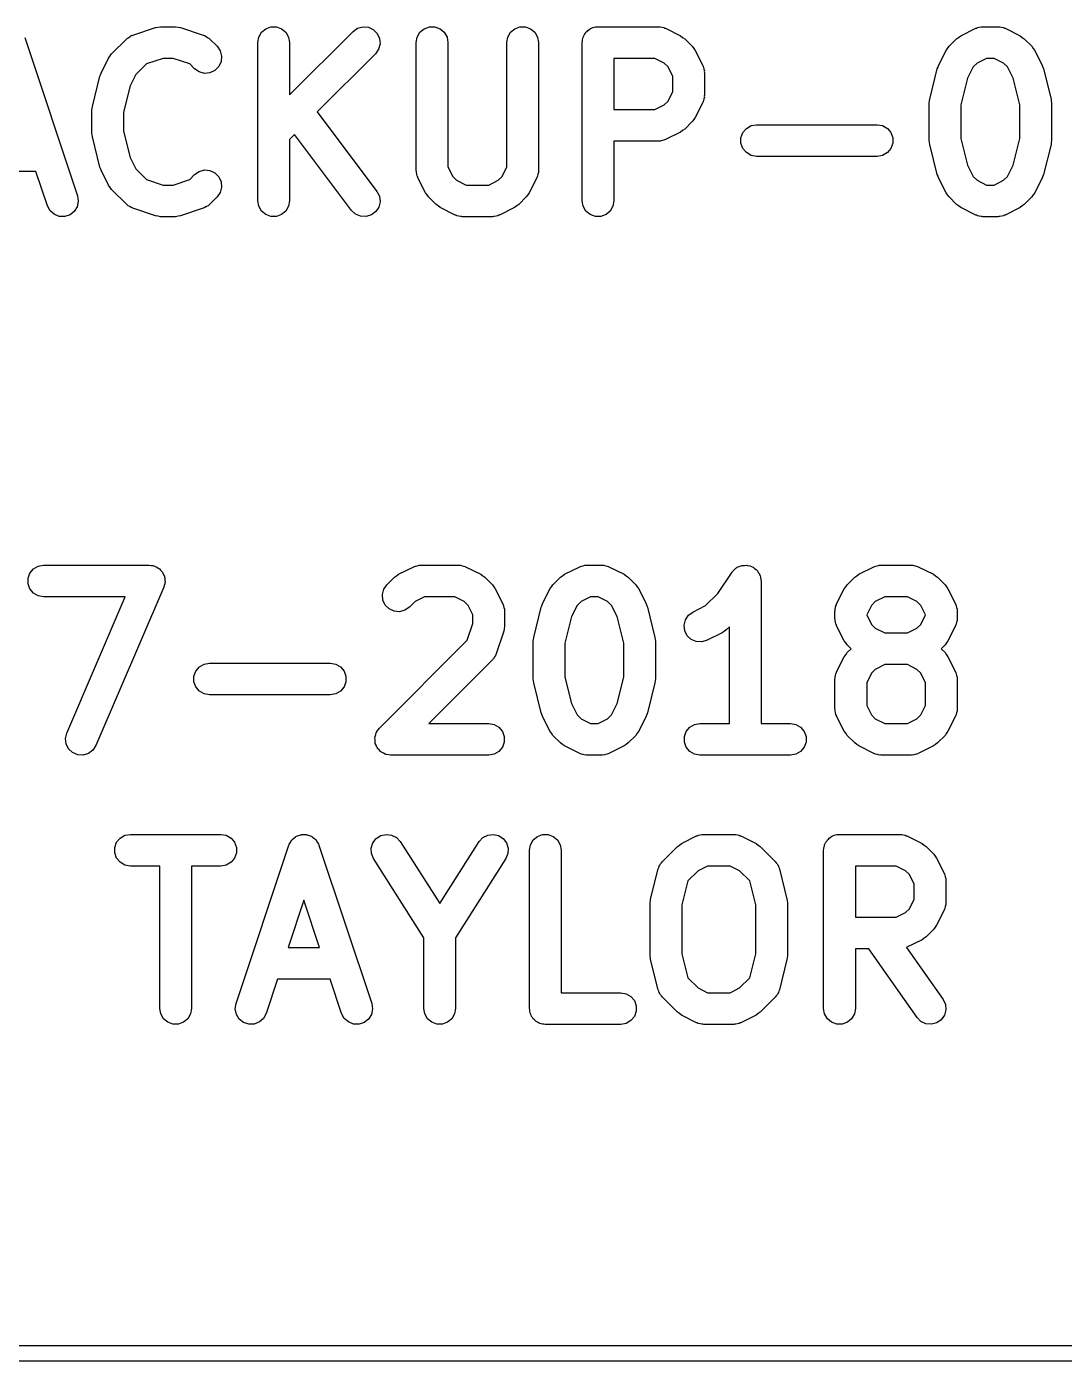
# Model space of a CAD drawing. Extents: x 70 to 225, y -126 to -70.
# Drawn here: x 82.06 to 91.88, y -126.47 to -113.83 of the extents above; entities that cross this region are included whole.
import ezdxf

# ---------------------------------------------------------------- set-up
doc = ezdxf.new("R2010")
doc.units = 0
doc.header["$MEASUREMENT"] = 0
doc.layers.add('BLACK', color=7, linetype='CONTINUOUS')

msp = doc.modelspace()

# ---------------------------------------------------------------- linework, layer by layer
at = {"layer": 'Black'}
for p, q in [((83.0611, -113.913), (83.2754, -113.841)), ((83.2754, -113.841), (83.2992, -113.838)), ((83.2992, -113.838), (83.3229, -113.834)), ((83.3229, -113.834), (83.4657, -113.834)), ((83.4657, -113.834), (83.4894, -113.838)), ((83.4894, -113.838), (83.5131, -113.841)), ((83.5131, -113.841), (83.7274, -113.913)), ((84.2533, -113.932), (84.2794, -113.887)), ((84.2794, -113.887), (84.3193, -113.854)), ((84.3193, -113.854), (84.3682, -113.836)), ((84.3682, -113.836), (84.4203, -113.836)), ((84.4203, -113.836), (84.4693, -113.854)), ((84.4693, -113.854), (84.5092, -113.887)), ((84.5092, -113.887), (84.5352, -113.932)), ((84.5443, -114.479), (85.1454, -113.878)), ((85.1454, -113.878), (85.188, -113.848)), ((85.188, -113.848), (85.2384, -113.834)), ((85.2384, -113.834), (85.2903, -113.839)), ((85.2903, -113.839), (85.3375, -113.861)), ((85.3375, -113.861), (85.3743, -113.898)), ((85.7533, -113.932), (85.7794, -113.887)), ((85.7794, -113.887), (85.8193, -113.854)), ((85.8193, -113.854), (85.8682, -113.836)), ((85.8682, -113.836), (85.9203, -113.836)), ((85.9203, -113.836), (85.9693, -113.854)), ((85.9693, -113.854), (86.0092, -113.887)), ((86.0092, -113.887), (86.0352, -113.932)), ((86.6105, -113.932), (86.6365, -113.887)), ((86.6365, -113.887), (86.6764, -113.854)), ((86.6764, -113.854), (86.7254, -113.836)), ((86.7254, -113.836), (86.7775, -113.836)), ((86.7775, -113.836), (86.8264, -113.854)), ((86.8264, -113.854), (86.8663, -113.887)), ((86.8663, -113.887), (86.8924, -113.932)), ((87.3442, -113.899), (87.3508, -113.887)), ((87.3508, -113.887), (87.3609, -113.879)), ((87.3609, -113.879), (87.3693, -113.869)), ((87.3693, -113.869), (87.3807, -113.862)), ((87.3807, -113.862), (87.3907, -113.854)), ((87.3907, -113.854), (87.403, -113.849)), ((87.403, -113.849), (87.4144, -113.843)), ((87.4144, -113.843), (87.4273, -113.84)), ((87.4273, -113.84), (87.4397, -113.836)), ((87.4397, -113.836), (87.4528, -113.836)), ((87.4528, -113.836), (87.4657, -113.834)), ((87.4657, -113.834), (88.0371, -113.834)), ((88.0371, -113.834), (88.0457, -113.835)), ((88.0457, -113.835), (88.0543, -113.835)), ((88.0543, -113.835), (88.0711, -113.84)), ((88.0711, -113.84), (88.0884, -113.843)), ((88.0884, -113.843), (88.0959, -113.847)), ((88.0959, -113.847), (88.1042, -113.849)), ((88.1042, -113.849), (88.2471, -113.921)), ((90.8986, -113.921), (91.0415, -113.849)), ((91.0415, -113.849), (91.0498, -113.847)), ((91.0498, -113.847), (91.0573, -113.843)), ((91.0573, -113.843), (91.0746, -113.84)), ((91.0746, -113.84), (91.0914, -113.835)), ((91.0914, -113.835), (91.1001, -113.835)), ((91.1001, -113.835), (91.1086, -113.834)), ((91.1086, -113.834), (91.2514, -113.834)), ((91.2514, -113.834), (91.2599, -113.835)), ((91.2599, -113.835), (91.2686, -113.835)), ((91.2686, -113.835), (91.2854, -113.84)), ((91.2854, -113.84), (91.3027, -113.843)), ((91.3027, -113.843), (91.3102, -113.847)), ((91.3102, -113.847), (91.3185, -113.849)), ((91.3185, -113.849), (91.4614, -113.921)), ((82.0366, -113.936), (82.5366, -115.436)), ((82.8596, -114.092), (83.0025, -113.949)), ((83.0025, -113.949), (83.0096, -113.944)), ((83.0096, -113.944), (83.0153, -113.938)), ((83.0153, -113.938), (83.0308, -113.929)), ((83.0308, -113.929), (83.0452, -113.919)), ((83.0452, -113.919), (83.0535, -113.917)), ((83.0535, -113.917), (83.0611, -113.913)), ((83.7274, -113.913), (83.735, -113.917)), ((83.735, -113.917), (83.7434, -113.919)), ((83.7434, -113.919), (83.7578, -113.929)), ((83.7578, -113.929), (83.7732, -113.938)), ((83.7732, -113.938), (83.779, -113.944)), ((83.779, -113.944), (83.7861, -113.949)), ((83.7861, -113.949), (83.8575, -114.02)), ((83.8575, -114.02), (83.8874, -114.063)), ((84.2443, -113.984), (84.2533, -113.932)), ((84.2443, -115.484), (84.2443, -113.984)), ((84.5352, -113.932), (84.5443, -113.984)), ((84.5443, -113.984), (84.5443, -114.479)), ((85.3743, -113.898), (85.3963, -113.945)), ((85.4009, -113.997), (85.3874, -114.047)), ((85.3963, -113.945), (85.4009, -113.997)), ((85.7443, -113.984), (85.7533, -113.932)), ((85.7443, -115.198), (85.7443, -113.984)), ((86.0352, -113.932), (86.0443, -113.984)), ((86.0443, -113.984), (86.0443, -115.162)), ((86.6014, -113.984), (86.6105, -113.932)), ((86.6014, -115.162), (86.6014, -113.984)), ((86.8924, -113.932), (86.9014, -113.984)), ((86.9014, -113.984), (86.9014, -115.198)), ((87.3157, -113.984), (87.318, -113.971)), ((87.3157, -115.484), (87.3157, -113.984)), ((87.318, -113.958), (87.3225, -113.945)), ((87.318, -113.971), (87.318, -113.958)), ((87.3225, -113.945), (87.3248, -113.932)), ((87.3248, -113.932), (87.3313, -113.921)), ((87.3313, -113.921), (87.3358, -113.909)), ((87.3358, -113.909), (87.3442, -113.899)), ((88.2471, -113.921), (88.2664, -113.935)), ((88.2664, -113.935), (88.2861, -113.949)), ((88.2861, -113.949), (88.3575, -114.02)), ((88.3575, -114.02), (88.3713, -114.04)), ((90.7744, -114.04), (90.7882, -114.02)), ((90.7882, -114.02), (90.8596, -113.949)), ((90.8596, -113.949), (90.8793, -113.935)), ((90.8793, -113.935), (90.8986, -113.921)), ((91.4614, -113.921), (91.4807, -113.935)), ((91.4807, -113.935), (91.5004, -113.949)), ((91.5004, -113.949), (91.5718, -114.02)), ((91.5718, -114.02), (91.5856, -114.04)), ((82.7601, -114.274), (82.8315, -114.131)), ((82.8315, -114.131), (82.8459, -114.111)), ((82.8459, -114.111), (82.8596, -114.092)), ((83.3472, -114.134), (83.1896, -114.186)), ((83.4414, -114.134), (83.3472, -114.134)), ((83.599, -114.186), (83.4414, -114.134)), ((83.8874, -114.063), (83.9009, -114.113)), ((83.9009, -114.113), (83.8963, -114.165)), ((85.3575, -114.09), (84.8066, -114.641)), ((85.3874, -114.047), (85.3575, -114.09)), ((87.6157, -114.134), (87.6157, -114.619)), ((88.0017, -114.134), (87.6157, -114.134)), ((88.0911, -114.178), (88.0017, -114.134)), ((88.3713, -114.04), (88.3856, -114.059)), ((88.3856, -114.059), (88.457, -114.202)), ((90.6887, -114.202), (90.7601, -114.059)), ((90.7601, -114.059), (90.7744, -114.04)), ((91.144, -114.134), (91.0546, -114.178)), ((91.216, -114.134), (91.144, -114.134)), ((91.3054, -114.178), (91.216, -114.134)), ((91.5856, -114.04), (91.5999, -114.059)), ((91.5999, -114.059), (91.6713, -114.202)), ((82.7554, -114.289), (82.7601, -114.274)), ((83.1896, -114.186), (83.089, -114.287)), ((83.6454, -114.232), (83.599, -114.186)), ((83.688, -114.262), (83.6454, -114.232)), ((83.7384, -114.276), (83.688, -114.262)), ((83.7903, -114.271), (83.7384, -114.276)), ((83.8375, -114.249), (83.7903, -114.271)), ((83.8743, -114.212), (83.8375, -114.249)), ((83.8963, -114.165), (83.8743, -114.212)), ((88.1282, -114.215), (88.0911, -114.178)), ((88.1729, -114.305), (88.1282, -114.215)), ((88.457, -114.202), (88.4595, -114.21)), ((88.4595, -114.21), (88.4638, -114.218)), ((88.4638, -114.218), (88.4669, -114.235)), ((88.4669, -114.235), (88.4719, -114.252)), ((88.4719, -114.252), (88.4714, -114.261)), ((88.4714, -114.261), (88.4729, -114.269)), ((88.4729, -114.269), (88.4729, -114.484)), ((90.6059, -114.519), (90.6773, -114.233)), ((90.6773, -114.233), (90.684, -114.218)), ((90.684, -114.218), (90.6887, -114.202)), ((91.0176, -114.215), (90.9644, -114.322)), ((91.0546, -114.178), (91.0176, -114.215)), ((91.3424, -114.215), (91.3054, -114.178)), ((91.3956, -114.322), (91.3424, -114.215)), ((91.6713, -114.202), (91.676, -114.218)), ((91.676, -114.218), (91.6827, -114.233)), ((91.6827, -114.233), (91.7541, -114.519)), ((82.6773, -114.59), (82.7488, -114.304)), ((82.7488, -114.304), (82.7554, -114.289)), ((83.0358, -114.393), (82.9729, -114.645)), ((83.089, -114.287), (83.0358, -114.393)), ((88.1729, -114.448), (88.1729, -114.305)), ((90.9644, -114.322), (90.9014, -114.573)), ((91.4586, -114.573), (91.3956, -114.322)), ((88.1282, -114.538), (88.1729, -114.448)), ((88.4669, -114.518), (88.4638, -114.535)), ((88.4719, -114.501), (88.4669, -114.518)), ((88.4729, -114.484), (88.4714, -114.492)), ((88.4714, -114.492), (88.4719, -114.501)), ((90.6046, -114.537), (90.6059, -114.519)), ((91.7541, -114.519), (91.7554, -114.537)), ((82.6729, -114.626), (82.676, -114.608)), ((82.6729, -114.841), (82.6729, -114.626)), ((82.676, -114.608), (82.6773, -114.59)), ((82.9729, -114.645), (82.9729, -114.822)), ((84.8066, -114.641), (85.3714, -115.394)), ((87.6157, -114.619), (88.0017, -114.619)), ((88.0017, -114.619), (88.0911, -114.575)), ((88.0911, -114.575), (88.1282, -114.538)), ((88.457, -114.551), (88.3856, -114.694)), ((88.4595, -114.542), (88.457, -114.551)), ((88.4638, -114.535), (88.4595, -114.542)), ((90.6014, -114.555), (90.6046, -114.537)), ((90.6014, -114.912), (90.6014, -114.555)), ((90.9014, -114.573), (90.9014, -114.894)), ((91.4586, -114.894), (91.4586, -114.573)), ((91.7554, -114.537), (91.7586, -114.555)), ((91.7586, -114.555), (91.7586, -114.912)), ((88.3575, -114.732), (88.2861, -114.804)), ((88.3713, -114.713), (88.3575, -114.732)), ((88.3856, -114.694), (88.3713, -114.713)), ((88.8693, -114.797), (88.9144, -114.771)), ((88.9144, -114.771), (88.9657, -114.762)), ((88.9657, -114.762), (90.1086, -114.762)), ((90.1086, -114.762), (90.1599, -114.771)), ((90.1599, -114.771), (90.205, -114.797)), ((82.676, -114.859), (82.6729, -114.841)), ((82.6773, -114.877), (82.676, -114.859)), ((82.7488, -115.163), (82.6773, -114.877)), ((82.9729, -114.822), (83.0358, -115.074)), ((84.5923, -114.855), (84.5443, -114.903)), ((84.5443, -114.903), (84.5443, -115.484)), ((85.1314, -115.574), (84.5923, -114.855)), ((88.0959, -114.906), (88.0884, -114.91)), ((88.1042, -114.903), (88.0959, -114.906)), ((88.2471, -114.832), (88.1042, -114.903)), ((88.2664, -114.818), (88.2471, -114.832)), ((88.2861, -114.804), (88.2664, -114.818)), ((88.818, -114.886), (88.8358, -114.837)), ((88.818, -114.938), (88.818, -114.886)), ((88.8358, -114.837), (88.8693, -114.797)), ((90.205, -114.797), (90.2385, -114.837)), ((90.2385, -114.837), (90.2563, -114.886)), ((90.2563, -114.886), (90.2563, -114.938)), ((90.9014, -114.894), (90.9644, -115.146)), ((91.3956, -115.146), (91.4586, -114.894)), ((88.0371, -114.919), (87.6157, -114.919)), ((87.6157, -114.919), (87.6157, -115.484)), ((88.0457, -114.918), (88.0371, -114.919)), ((88.0543, -114.918), (88.0457, -114.918)), ((88.0711, -114.913), (88.0543, -114.918)), ((88.0884, -114.91), (88.0711, -114.913)), ((88.8358, -114.987), (88.818, -114.938)), ((88.8693, -115.027), (88.8358, -114.987)), ((88.9144, -115.053), (88.8693, -115.027)), ((90.205, -115.027), (90.1599, -115.053)), ((90.2385, -114.987), (90.205, -115.027)), ((90.2563, -114.938), (90.2385, -114.987)), ((90.6046, -114.93), (90.6014, -114.912)), ((90.6059, -114.949), (90.6046, -114.93)), ((90.6773, -115.234), (90.6059, -114.949)), ((91.7541, -114.949), (91.6827, -115.234)), ((91.7554, -114.93), (91.7541, -114.949)), ((91.7586, -114.912), (91.7554, -114.93)), ((83.0358, -115.074), (83.089, -115.18)), ((88.9657, -115.062), (88.9144, -115.053)), ((90.1086, -115.062), (88.9657, -115.062)), ((90.1599, -115.053), (90.1086, -115.062)), ((90.9644, -115.146), (91.0176, -115.252)), ((91.3424, -115.252), (91.3956, -115.146)), ((82.1433, -115.205), (81.6453, -115.205)), ((82.252, -115.531), (82.1433, -115.205)), ((82.7554, -115.178), (82.7488, -115.163)), ((82.7601, -115.194), (82.7554, -115.178)), ((82.8315, -115.336), (82.7601, -115.194)), ((83.089, -115.18), (83.1896, -115.281)), ((83.1896, -115.281), (83.3472, -115.334)), ((83.4414, -115.334), (83.599, -115.281)), ((83.599, -115.281), (83.6454, -115.235)), ((83.6454, -115.235), (83.688, -115.205)), ((83.688, -115.205), (83.7384, -115.191)), ((83.7384, -115.191), (83.7903, -115.196)), ((83.7903, -115.196), (83.8375, -115.218)), ((83.8375, -115.218), (83.8743, -115.255)), ((83.8743, -115.255), (83.8963, -115.302)), ((85.7458, -115.206), (85.7443, -115.198)), ((85.7453, -115.215), (85.7458, -115.206)), ((85.7503, -115.232), (85.7453, -115.215)), ((85.7533, -115.249), (85.7503, -115.232)), ((85.7577, -115.257), (85.7533, -115.249)), ((85.7601, -115.265), (85.7577, -115.257)), ((85.8315, -115.408), (85.7601, -115.265)), ((86.0443, -115.162), (86.089, -115.252)), ((86.089, -115.252), (86.126, -115.289)), ((86.5197, -115.289), (86.5567, -115.252)), ((86.5567, -115.252), (86.6014, -115.162)), ((86.8856, -115.265), (86.8142, -115.408)), ((86.8881, -115.257), (86.8856, -115.265)), ((86.8924, -115.249), (86.8881, -115.257)), ((86.8954, -115.232), (86.8924, -115.249)), ((86.9004, -115.215), (86.8954, -115.232)), ((86.9014, -115.198), (86.8999, -115.206)), ((86.8999, -115.206), (86.9004, -115.215)), ((90.684, -115.249), (90.6773, -115.234)), ((90.6887, -115.265), (90.684, -115.249)), ((90.7601, -115.408), (90.6887, -115.265)), ((91.0176, -115.252), (91.0546, -115.289)), ((91.3054, -115.289), (91.3424, -115.252)), ((91.6713, -115.265), (91.5999, -115.408)), ((91.676, -115.249), (91.6713, -115.265)), ((91.6827, -115.234), (91.676, -115.249)), ((82.8459, -115.356), (82.8315, -115.336)), ((82.8596, -115.375), (82.8459, -115.356)), ((83.0025, -115.518), (82.8596, -115.375)), ((83.3472, -115.334), (83.4414, -115.334)), ((83.8874, -115.404), (83.8575, -115.447)), ((83.9009, -115.354), (83.8874, -115.404)), ((83.8963, -115.302), (83.9009, -115.354)), ((85.3714, -115.394), (85.395, -115.44)), ((85.8459, -115.427), (85.8315, -115.408)), ((86.126, -115.289), (86.2154, -115.334)), ((86.2154, -115.334), (86.4303, -115.334)), ((86.4303, -115.334), (86.5197, -115.289)), ((86.8142, -115.408), (86.7999, -115.427)), ((90.7744, -115.427), (90.7601, -115.408)), ((91.0546, -115.289), (91.144, -115.334)), ((91.144, -115.334), (91.216, -115.334)), ((91.216, -115.334), (91.3054, -115.289)), ((91.5999, -115.408), (91.5856, -115.427)), ((82.2768, -115.577), (82.252, -115.531)), ((82.5442, -115.488), (82.5338, -115.539)), ((82.5366, -115.436), (82.5442, -115.488)), ((83.0096, -115.523), (83.0025, -115.518)), ((83.0153, -115.53), (83.0096, -115.523)), ((83.0308, -115.538), (83.0153, -115.53)), ((83.0452, -115.548), (83.0308, -115.538)), ((83.7578, -115.538), (83.7434, -115.548)), ((83.7732, -115.53), (83.7578, -115.538)), ((83.779, -115.523), (83.7732, -115.53)), ((83.7861, -115.518), (83.779, -115.523)), ((83.8575, -115.447), (83.7861, -115.518)), ((84.2533, -115.535), (84.2443, -115.484)), ((84.2794, -115.58), (84.2533, -115.535)), ((84.5352, -115.535), (84.5092, -115.58)), ((84.5443, -115.484), (84.5352, -115.535)), ((85.4012, -115.492), (85.3894, -115.542)), ((85.395, -115.44), (85.4012, -115.492)), ((85.8596, -115.447), (85.8459, -115.427)), ((85.9311, -115.518), (85.8596, -115.447)), ((85.9508, -115.532), (85.9311, -115.518)), ((85.9701, -115.546), (85.9508, -115.532)), ((86.695, -115.532), (86.6757, -115.546)), ((86.7146, -115.518), (86.695, -115.532)), ((86.7861, -115.447), (86.7146, -115.518)), ((86.7999, -115.427), (86.7861, -115.447)), ((87.3248, -115.535), (87.3157, -115.484)), ((87.3508, -115.58), (87.3248, -115.535)), ((87.6067, -115.535), (87.5806, -115.58)), ((87.6157, -115.484), (87.6067, -115.535)), ((90.7882, -115.447), (90.7744, -115.427)), ((90.8596, -115.518), (90.7882, -115.447)), ((90.8793, -115.532), (90.8596, -115.518)), ((90.8986, -115.546), (90.8793, -115.532)), ((91.4807, -115.532), (91.4614, -115.546)), ((91.5004, -115.518), (91.4807, -115.532)), ((91.5718, -115.447), (91.5004, -115.518)), ((91.5856, -115.427), (91.5718, -115.447)), ((82.3158, -115.611), (82.2768, -115.577)), ((82.3642, -115.631), (82.3158, -115.611)), ((82.4163, -115.632), (82.3642, -115.631)), ((82.4657, -115.615), (82.4163, -115.632)), ((82.5065, -115.583), (82.4657, -115.615)), ((82.5338, -115.539), (82.5065, -115.583)), ((83.0535, -115.55), (83.0452, -115.548)), ((83.0611, -115.554), (83.0535, -115.55)), ((83.2754, -115.626), (83.0611, -115.554)), ((83.2992, -115.629), (83.2754, -115.626)), ((83.3229, -115.634), (83.2992, -115.629)), ((83.4657, -115.634), (83.3229, -115.634)), ((83.4894, -115.629), (83.4657, -115.634)), ((83.5131, -115.626), (83.4894, -115.629)), ((83.7274, -115.554), (83.5131, -115.626)), ((83.735, -115.55), (83.7274, -115.554)), ((83.7434, -115.548), (83.735, -115.55)), ((84.3193, -115.613), (84.2794, -115.58)), ((84.3682, -115.631), (84.3193, -115.613)), ((84.4203, -115.631), (84.3682, -115.631)), ((84.4693, -115.613), (84.4203, -115.631)), ((84.5092, -115.58), (84.4693, -115.613)), ((85.1694, -115.609), (85.1314, -115.574)), ((85.2174, -115.63), (85.1694, -115.609)), ((85.2694, -115.632), (85.2174, -115.63)), ((85.3192, -115.617), (85.2694, -115.632)), ((85.3609, -115.586), (85.3192, -115.617)), ((85.3894, -115.542), (85.3609, -115.586)), ((86.1129, -115.618), (85.9701, -115.546)), ((86.1212, -115.62), (86.1129, -115.618)), ((86.1287, -115.625), (86.1212, -115.62)), ((86.146, -115.628), (86.1287, -115.625)), ((86.1629, -115.633), (86.146, -115.628)), ((86.1715, -115.632), (86.1629, -115.633)), ((86.18, -115.634), (86.1715, -115.632)), ((86.4657, -115.634), (86.18, -115.634)), ((86.4742, -115.632), (86.4657, -115.634)), ((86.4829, -115.633), (86.4742, -115.632)), ((86.4997, -115.628), (86.4829, -115.633)), ((86.517, -115.625), (86.4997, -115.628)), ((86.5245, -115.62), (86.517, -115.625)), ((86.5328, -115.618), (86.5245, -115.62)), ((86.6757, -115.546), (86.5328, -115.618)), ((87.3907, -115.613), (87.3508, -115.58)), ((87.4397, -115.631), (87.3907, -115.613)), ((87.4918, -115.631), (87.4397, -115.631)), ((87.5407, -115.613), (87.4918, -115.631)), ((87.5806, -115.58), (87.5407, -115.613)), ((91.0415, -115.618), (90.8986, -115.546)), ((91.0498, -115.62), (91.0415, -115.618)), ((91.0573, -115.625), (91.0498, -115.62)), ((91.0746, -115.628), (91.0573, -115.625)), ((91.0914, -115.633), (91.0746, -115.628)), ((91.1001, -115.632), (91.0914, -115.633)), ((91.1086, -115.634), (91.1001, -115.632)), ((91.2514, -115.634), (91.1086, -115.634)), ((91.2599, -115.632), (91.2514, -115.634)), ((91.2686, -115.633), (91.2599, -115.632)), ((91.2854, -115.628), (91.2686, -115.633)), ((91.3027, -115.625), (91.2854, -115.628)), ((91.3102, -115.62), (91.3027, -115.625)), ((91.3185, -115.618), (91.3102, -115.62)), ((91.4614, -115.546), (91.3185, -115.618)), ((82.1193, -118.969), (82.1644, -118.943)), ((82.1644, -118.943), (82.2157, -118.934)), ((82.2157, -118.934), (83.2157, -118.934)), ((83.2157, -118.934), (83.2327, -118.937)), ((83.2327, -118.937), (83.25, -118.938)), ((83.25, -118.938), (83.2582, -118.941)), ((83.2582, -118.941), (83.267, -118.943)), ((83.267, -118.943), (83.282, -118.951)), ((83.282, -118.951), (83.2978, -118.958)), ((85.5772, -119.021), (85.7201, -118.949)), ((85.7201, -118.949), (85.7283, -118.947)), ((85.7283, -118.947), (85.7358, -118.943)), ((85.7358, -118.943), (85.7531, -118.94)), ((85.7531, -118.94), (85.77, -118.935)), ((85.77, -118.935), (85.7786, -118.935)), ((85.7786, -118.935), (85.7871, -118.934)), ((85.7871, -118.934), (86.1443, -118.934)), ((86.1443, -118.934), (86.1528, -118.935)), ((86.1528, -118.935), (86.1614, -118.935)), ((86.1614, -118.935), (86.1783, -118.94)), ((86.1783, -118.94), (86.1956, -118.943)), ((86.1956, -118.943), (86.2031, -118.947)), ((86.2031, -118.947), (86.2114, -118.949)), ((86.2114, -118.949), (86.3542, -119.021)), ((87.1486, -119.021), (87.2915, -118.949)), ((87.2915, -118.949), (87.2998, -118.947)), ((87.2998, -118.947), (87.3073, -118.943)), ((87.3073, -118.943), (87.3246, -118.94)), ((87.3246, -118.94), (87.3414, -118.935)), ((87.3414, -118.935), (87.3501, -118.935)), ((87.3501, -118.935), (87.3586, -118.934)), ((87.3586, -118.934), (87.5014, -118.934)), ((87.5014, -118.934), (87.5099, -118.935)), ((87.5099, -118.935), (87.5186, -118.935)), ((87.5186, -118.935), (87.5354, -118.94)), ((87.5354, -118.94), (87.5527, -118.943)), ((87.5527, -118.943), (87.5602, -118.947)), ((87.5602, -118.947), (87.5685, -118.949)), ((87.5685, -118.949), (87.7114, -119.021)), ((88.7836, -118.954), (88.8004, -118.948)), ((88.8004, -118.948), (88.8164, -118.94)), ((88.8164, -118.94), (88.8247, -118.939)), ((88.8247, -118.939), (88.8325, -118.936)), ((88.8325, -118.936), (88.8504, -118.936)), ((88.8504, -118.936), (88.8682, -118.934)), ((88.8682, -118.934), (88.8763, -118.936)), ((88.8763, -118.936), (88.8846, -118.936)), ((88.8846, -118.936), (88.9014, -118.942)), ((88.9014, -118.942), (88.9188, -118.946)), ((88.9188, -118.946), (88.9258, -118.951)), ((88.9258, -118.951), (88.9336, -118.954)), ((89.9343, -119.021), (90.0772, -118.949)), ((90.0772, -118.949), (90.0855, -118.947)), ((90.0855, -118.947), (90.093, -118.943)), ((90.093, -118.943), (90.1103, -118.94)), ((90.1103, -118.94), (90.1271, -118.935)), ((90.1271, -118.935), (90.1358, -118.935)), ((90.1358, -118.935), (90.1443, -118.934)), ((90.1443, -118.934), (90.43, -118.934)), ((90.43, -118.934), (90.4385, -118.935)), ((90.4385, -118.935), (90.4471, -118.935)), ((90.4471, -118.935), (90.464, -118.94)), ((90.464, -118.94), (90.4813, -118.943)), ((90.4813, -118.943), (90.4888, -118.947)), ((90.4888, -118.947), (90.4971, -118.949)), ((90.4971, -118.949), (90.6399, -119.021)), ((82.068, -119.058), (82.0858, -119.009)), ((82.068, -119.11), (82.068, -119.058)), ((82.0858, -119.009), (82.1193, -118.969)), ((83.2978, -118.958), (83.3044, -118.964)), ((83.3044, -118.964), (83.3121, -118.969)), ((83.3121, -118.969), (83.3232, -118.982)), ((83.3232, -118.982), (83.3358, -118.994)), ((83.3358, -118.994), (83.3399, -119.002)), ((83.3399, -119.002), (83.3456, -119.009)), ((83.3456, -119.009), (83.3515, -119.025)), ((83.3515, -119.025), (83.3593, -119.04)), ((83.3593, -119.04), (83.3604, -119.049)), ((83.3604, -119.049), (83.3634, -119.058)), ((83.3634, -119.058), (83.3634, -119.075)), ((83.3634, -119.075), (83.3655, -119.092)), ((85.4668, -119.12), (85.5382, -119.049)), ((85.5382, -119.049), (85.5579, -119.035)), ((85.5579, -119.035), (85.5772, -119.021)), ((86.3542, -119.021), (86.3735, -119.035)), ((86.3735, -119.035), (86.3932, -119.049)), ((86.3932, -119.049), (86.4646, -119.12)), ((87.0382, -119.12), (87.1096, -119.049)), ((87.1096, -119.049), (87.1293, -119.035)), ((87.1293, -119.035), (87.1486, -119.021)), ((87.7114, -119.021), (87.7307, -119.035)), ((87.7307, -119.035), (87.7504, -119.049)), ((87.7504, -119.049), (87.8218, -119.12)), ((88.5991, -119.202), (88.7338, -119)), ((88.7338, -119), (88.7395, -118.994)), ((88.7395, -118.994), (88.7437, -118.987)), ((88.7437, -118.987), (88.7574, -118.976)), ((88.7574, -118.976), (88.7697, -118.963)), ((88.7697, -118.963), (88.7772, -118.959)), ((88.7772, -118.959), (88.7836, -118.954)), ((88.9336, -118.954), (88.9473, -118.965)), ((88.9473, -118.965), (88.9622, -118.975)), ((88.9622, -118.975), (88.9671, -118.982)), ((88.9671, -118.982), (88.9735, -118.987)), ((88.9735, -118.987), (88.9824, -119.003)), ((88.9824, -119.003), (88.993, -119.017)), ((88.993, -119.017), (88.9954, -119.025)), ((88.9954, -119.025), (88.9995, -119.032)), ((88.9995, -119.032), (89.0026, -119.05)), ((89.0026, -119.05), (89.0077, -119.067)), ((89.0077, -119.067), (89.0071, -119.075)), ((89.0071, -119.075), (89.0086, -119.084)), ((89.8239, -119.12), (89.8954, -119.049)), ((89.8954, -119.049), (89.915, -119.035)), ((89.915, -119.035), (89.9343, -119.021)), ((90.6399, -119.021), (90.6592, -119.035)), ((90.6592, -119.035), (90.6789, -119.049)), ((90.6789, -119.049), (90.7504, -119.12)), ((82.0858, -119.159), (82.068, -119.11)), ((82.1193, -119.198), (82.0858, -119.159)), ((82.1644, -119.225), (82.1193, -119.198)), ((83.3536, -119.143), (82.7107, -120.643)), ((83.3575, -119.126), (83.3536, -119.143)), ((83.3634, -119.11), (83.3575, -119.126)), ((83.3655, -119.092), (83.3634, -119.101)), ((83.3634, -119.101), (83.3634, -119.11)), ((85.4234, -119.213), (85.4369, -119.163)), ((85.4369, -119.163), (85.4668, -119.12)), ((86.4646, -119.12), (86.4784, -119.14)), ((86.4784, -119.14), (86.4927, -119.159)), ((86.4927, -119.159), (86.5642, -119.302)), ((86.9387, -119.302), (87.0101, -119.159)), ((87.0101, -119.159), (87.0244, -119.14)), ((87.0244, -119.14), (87.0382, -119.12)), ((87.8218, -119.12), (87.8356, -119.14)), ((87.8356, -119.14), (87.8499, -119.159)), ((87.8499, -119.159), (87.9213, -119.302)), ((88.484, -119.317), (88.5991, -119.202)), ((89.0086, -119.084), (89.0086, -120.434)), ((89.7244, -119.302), (89.7958, -119.159)), ((89.7958, -119.159), (89.8101, -119.14)), ((89.8101, -119.14), (89.8239, -119.12)), ((90.7504, -119.12), (90.7641, -119.14)), ((90.7641, -119.14), (90.7784, -119.159)), ((90.7784, -119.159), (90.8499, -119.302)), ((82.2157, -119.234), (82.1644, -119.225)), ((82.9882, -119.234), (82.2157, -119.234)), ((82.435, -120.524), (82.9882, -119.234)), ((85.428, -119.265), (85.4234, -119.213)), ((85.45, -119.312), (85.428, -119.265)), ((85.4868, -119.349), (85.45, -119.312)), ((85.7331, -119.278), (85.6789, -119.332)), ((85.8226, -119.234), (85.7331, -119.278)), ((86.1089, -119.234), (85.8226, -119.234)), ((86.1983, -119.278), (86.1089, -119.234)), ((86.2353, -119.315), (86.1983, -119.278)), ((86.28, -119.405), (86.2353, -119.315)), ((86.5642, -119.302), (86.5666, -119.31)), ((86.5666, -119.31), (86.571, -119.318)), ((86.571, -119.318), (86.574, -119.335)), ((86.9273, -119.333), (86.934, -119.318)), ((86.934, -119.318), (86.9387, -119.302)), ((87.2676, -119.315), (87.2144, -119.422)), ((87.3046, -119.278), (87.2676, -119.315)), ((87.394, -119.234), (87.3046, -119.278)), ((87.466, -119.234), (87.394, -119.234)), ((87.5554, -119.278), (87.466, -119.234)), ((87.5924, -119.315), (87.5554, -119.278)), ((87.6456, -119.422), (87.5924, -119.315)), ((87.9213, -119.302), (87.926, -119.318)), ((87.926, -119.318), (87.9327, -119.333)), ((88.3629, -119.378), (88.484, -119.317)), ((89.7146, -119.335), (89.7176, -119.318)), ((89.7176, -119.318), (89.7219, -119.31)), ((89.7219, -119.31), (89.7244, -119.302)), ((90.0533, -119.315), (90.0086, -119.405)), ((90.0903, -119.278), (90.0533, -119.315)), ((90.1797, -119.234), (90.0903, -119.278)), ((90.3946, -119.234), (90.1797, -119.234)), ((90.484, -119.278), (90.3946, -119.234)), ((90.521, -119.315), (90.484, -119.278)), ((90.5657, -119.405), (90.521, -119.315)), ((90.8499, -119.302), (90.8523, -119.31)), ((90.8523, -119.31), (90.8567, -119.318)), ((90.8567, -119.318), (90.8597, -119.335)), ((85.534, -119.371), (85.4868, -119.349)), ((85.5859, -119.376), (85.534, -119.371)), ((85.6362, -119.362), (85.5859, -119.376)), ((85.6789, -119.332), (85.6362, -119.362)), ((86.28, -119.488), (86.28, -119.405)), ((86.574, -119.335), (86.579, -119.352)), ((86.579, -119.352), (86.5785, -119.361)), ((86.5785, -119.361), (86.58, -119.369)), ((86.58, -119.369), (86.58, -119.512)), ((86.8559, -119.619), (86.9273, -119.333)), ((87.2144, -119.422), (87.1514, -119.673)), ((87.7086, -119.673), (87.6456, -119.422)), ((87.9327, -119.333), (88.0041, -119.619)), ((88.2803, -119.503), (88.2924, -119.452)), ((88.2924, -119.452), (88.3211, -119.409)), ((88.3211, -119.409), (88.3629, -119.378)), ((89.7086, -119.369), (89.7101, -119.361)), ((89.7086, -119.441), (89.7086, -119.369)), ((89.7101, -119.449), (89.7086, -119.441)), ((89.7096, -119.352), (89.7146, -119.335)), ((89.7101, -119.361), (89.7096, -119.352)), ((89.7096, -119.458), (89.7101, -119.449)), ((90.0086, -119.405), (90.0086, -119.405)), ((90.0086, -119.405), (90.0533, -119.495)), ((90.521, -119.495), (90.5657, -119.405)), ((90.5657, -119.405), (90.5657, -119.405)), ((90.8597, -119.335), (90.8647, -119.352)), ((90.8647, -119.352), (90.8642, -119.361)), ((90.8642, -119.361), (90.8657, -119.369)), ((90.8657, -119.441), (90.8642, -119.449)), ((90.8642, -119.449), (90.8647, -119.458)), ((90.8657, -119.369), (90.8657, -119.441)), ((86.2275, -119.645), (86.28, -119.488)), ((86.5723, -119.56), (86.5009, -119.774)), ((86.5758, -119.536), (86.5723, -119.56)), ((86.58, -119.512), (86.5758, -119.536)), ((88.2862, -119.555), (88.2803, -119.503)), ((88.3095, -119.602), (88.2862, -119.555)), ((88.6399, -119.575), (88.4971, -119.646)), ((88.6592, -119.561), (88.6399, -119.575)), ((88.6789, -119.547), (88.6592, -119.561)), ((88.7086, -119.517), (88.6789, -119.547)), ((88.7086, -120.434), (88.7086, -119.517)), ((89.7146, -119.475), (89.7096, -119.458)), ((89.7176, -119.492), (89.7146, -119.475)), ((89.7219, -119.5), (89.7176, -119.492)), ((89.7244, -119.508), (89.7219, -119.5)), ((89.7958, -119.651), (89.7244, -119.508)), ((90.0533, -119.495), (90.0903, -119.532)), ((90.0903, -119.532), (90.1797, -119.576)), ((90.1797, -119.576), (90.3946, -119.576)), ((90.3946, -119.576), (90.484, -119.532)), ((90.484, -119.532), (90.521, -119.495)), ((90.8499, -119.508), (90.7784, -119.651)), ((90.8523, -119.5), (90.8499, -119.508)), ((90.8567, -119.492), (90.8523, -119.5)), ((90.8597, -119.475), (90.8567, -119.492)), ((90.8647, -119.458), (90.8597, -119.475)), ((85.3954, -120.478), (86.2275, -119.645)), ((86.8514, -119.655), (86.8546, -119.637)), ((86.8514, -120.012), (86.8514, -119.655)), ((86.8546, -119.637), (86.8559, -119.619)), ((87.1514, -119.673), (87.1514, -119.994)), ((87.7086, -119.994), (87.7086, -119.673)), ((88.0041, -119.619), (88.0054, -119.637)), ((88.0054, -119.637), (88.0086, -119.655)), ((88.0086, -119.655), (88.0086, -120.012)), ((88.3474, -119.637), (88.3095, -119.602)), ((88.3951, -119.658), (88.3474, -119.637)), ((88.4471, -119.661), (88.3951, -119.658)), ((88.4971, -119.646), (88.4471, -119.661)), ((89.8101, -119.67), (89.7958, -119.651)), ((89.8239, -119.69), (89.8101, -119.67)), ((89.8607, -119.726), (89.8239, -119.69)), ((90.7504, -119.69), (90.7136, -119.726)), ((90.7641, -119.67), (90.7504, -119.69)), ((90.7784, -119.651), (90.7641, -119.67)), ((86.4646, -119.832), (85.8636, -120.434)), ((86.4696, -119.825), (86.4646, -119.832)), ((86.4761, -119.82), (86.4696, -119.825)), ((86.4844, -119.804), (86.4761, -119.82)), ((86.4945, -119.79), (86.4844, -119.804)), ((86.4968, -119.781), (86.4945, -119.79)), ((86.5009, -119.774), (86.4968, -119.781)), ((89.7244, -119.945), (89.7958, -119.802)), ((89.7958, -119.802), (89.8101, -119.783)), ((89.8101, -119.783), (89.8239, -119.763)), ((89.8239, -119.763), (89.8607, -119.726)), ((90.7136, -119.726), (90.7504, -119.763)), ((90.7504, -119.763), (90.7641, -119.783)), ((90.7641, -119.783), (90.7784, -119.802)), ((90.7784, -119.802), (90.8499, -119.945)), ((83.6394, -119.986), (83.6572, -119.937)), ((83.6572, -119.937), (83.6907, -119.897)), ((83.6907, -119.897), (83.7358, -119.871)), ((83.7358, -119.871), (83.7871, -119.862)), ((83.7871, -119.862), (84.93, -119.862)), ((84.93, -119.862), (84.9813, -119.871)), ((84.9813, -119.871), (85.0264, -119.897)), ((85.0264, -119.897), (85.0599, -119.937)), ((85.0599, -119.937), (85.0777, -119.986)), ((89.7146, -119.978), (89.7176, -119.961)), ((89.7176, -119.961), (89.7219, -119.953)), ((89.7219, -119.953), (89.7244, -119.945)), ((90.0533, -119.958), (90.0086, -120.048)), ((90.0903, -119.921), (90.0533, -119.958)), ((90.1797, -119.876), (90.0903, -119.921)), ((90.3946, -119.876), (90.1797, -119.876)), ((90.484, -119.921), (90.3946, -119.876)), ((90.521, -119.958), (90.484, -119.921)), ((90.5657, -120.048), (90.521, -119.958)), ((90.8499, -119.945), (90.8523, -119.953)), ((90.8523, -119.953), (90.8567, -119.961)), ((90.8567, -119.961), (90.8597, -119.978)), ((83.6394, -120.038), (83.6394, -119.986)), ((83.6572, -120.087), (83.6394, -120.038)), ((83.6907, -120.127), (83.6572, -120.087)), ((85.0599, -120.087), (85.0264, -120.127)), ((85.0777, -120.038), (85.0599, -120.087)), ((85.0777, -119.986), (85.0777, -120.038)), ((86.8546, -120.03), (86.8514, -120.012)), ((86.8559, -120.049), (86.8546, -120.03)), ((86.9273, -120.334), (86.8559, -120.049)), ((87.1514, -119.994), (87.2144, -120.246)), ((87.6456, -120.246), (87.7086, -119.994)), ((88.0041, -120.049), (87.9327, -120.334)), ((88.0054, -120.03), (88.0041, -120.049)), ((88.0086, -120.012), (88.0054, -120.03)), ((89.7086, -120.012), (89.7101, -120.004)), ((89.7086, -120.298), (89.7086, -120.012)), ((89.7096, -119.995), (89.7146, -119.978)), ((89.7101, -120.004), (89.7096, -119.995)), ((90.0086, -120.048), (90.0086, -120.262)), ((90.5657, -120.262), (90.5657, -120.048)), ((90.8597, -119.978), (90.8647, -119.995)), ((90.8647, -119.995), (90.8642, -120.004)), ((90.8642, -120.004), (90.8657, -120.012)), ((90.8657, -120.012), (90.8657, -120.298)), ((83.7358, -120.153), (83.6907, -120.127)), ((83.7871, -120.162), (83.7358, -120.153)), ((84.93, -120.162), (83.7871, -120.162)), ((84.9813, -120.153), (84.93, -120.162)), ((85.0264, -120.127), (84.9813, -120.153)), ((86.934, -120.349), (86.9273, -120.334)), ((87.2144, -120.246), (87.2676, -120.352)), ((87.5924, -120.352), (87.6456, -120.246)), ((87.9327, -120.334), (87.926, -120.349)), ((89.7101, -120.306), (89.7086, -120.298)), ((89.7096, -120.315), (89.7101, -120.306)), ((89.7146, -120.332), (89.7096, -120.315)), ((89.7176, -120.349), (89.7146, -120.332)), ((90.0086, -120.262), (90.0533, -120.352)), ((90.521, -120.352), (90.5657, -120.262)), ((90.8597, -120.332), (90.8567, -120.349)), ((90.8647, -120.315), (90.8597, -120.332)), ((90.8657, -120.298), (90.8642, -120.306)), ((90.8642, -120.306), (90.8647, -120.315)), ((85.8636, -120.434), (86.43, -120.434)), ((86.43, -120.434), (86.4813, -120.443)), ((86.4813, -120.443), (86.5264, -120.469)), ((86.9387, -120.365), (86.934, -120.349)), ((87.0101, -120.508), (86.9387, -120.365)), ((87.2676, -120.352), (87.3046, -120.389)), ((87.3046, -120.389), (87.394, -120.434)), ((87.394, -120.434), (87.466, -120.434)), ((87.466, -120.434), (87.5554, -120.389)), ((87.5554, -120.389), (87.5924, -120.352)), ((87.9213, -120.365), (87.8499, -120.508)), ((87.926, -120.349), (87.9213, -120.365)), ((88.3336, -120.469), (88.3787, -120.443)), ((88.3787, -120.443), (88.43, -120.434)), ((88.43, -120.434), (88.7086, -120.434)), ((89.0086, -120.434), (89.2871, -120.434)), ((89.2871, -120.434), (89.3384, -120.443)), ((89.3384, -120.443), (89.3836, -120.469)), ((89.7219, -120.357), (89.7176, -120.349)), ((89.7244, -120.365), (89.7219, -120.357)), ((89.7958, -120.508), (89.7244, -120.365)), ((90.0533, -120.352), (90.0903, -120.389)), ((90.0903, -120.389), (90.1797, -120.434)), ((90.1797, -120.434), (90.3946, -120.434)), ((90.3946, -120.434), (90.484, -120.389)), ((90.484, -120.389), (90.521, -120.352)), ((90.8499, -120.365), (90.7784, -120.508)), ((90.8523, -120.357), (90.8499, -120.365)), ((90.8567, -120.349), (90.8523, -120.357)), ((82.4231, -120.575), (82.435, -120.524)), ((82.4293, -120.627), (82.4231, -120.575)), ((85.352, -120.57), (85.3537, -120.564)), ((85.3537, -120.59), (85.352, -120.57)), ((85.3537, -120.558), (85.3604, -120.539)), ((85.3537, -120.564), (85.3537, -120.558)), ((85.3537, -120.61), (85.3537, -120.59)), ((85.3604, -120.539), (85.3655, -120.52)), ((85.3655, -120.52), (85.3693, -120.515)), ((85.3693, -120.515), (85.3715, -120.509)), ((85.3715, -120.509), (85.3841, -120.494)), ((85.3841, -120.494), (85.3954, -120.478)), ((86.5264, -120.469), (86.5599, -120.509)), ((86.5599, -120.509), (86.5777, -120.558)), ((86.5777, -120.558), (86.5777, -120.61)), ((87.0244, -120.527), (87.0101, -120.508)), ((87.0382, -120.547), (87.0244, -120.527)), ((87.1096, -120.618), (87.0382, -120.547)), ((87.8218, -120.547), (87.7504, -120.618)), ((87.8356, -120.527), (87.8218, -120.547)), ((87.8499, -120.508), (87.8356, -120.527)), ((88.2823, -120.558), (88.3001, -120.509)), ((88.2823, -120.61), (88.2823, -120.558)), ((88.3001, -120.509), (88.3336, -120.469)), ((89.3836, -120.469), (89.417, -120.509)), ((89.417, -120.509), (89.4349, -120.558)), ((89.4349, -120.558), (89.4349, -120.61)), ((89.8101, -120.527), (89.7958, -120.508)), ((89.8239, -120.547), (89.8101, -120.527)), ((89.8954, -120.618), (89.8239, -120.547)), ((90.7504, -120.547), (90.6789, -120.618)), ((90.7641, -120.527), (90.7504, -120.547)), ((90.7784, -120.508), (90.7641, -120.527)), ((82.4527, -120.673), (82.4293, -120.627)), ((82.4907, -120.709), (82.4527, -120.673)), ((82.5386, -120.73), (82.4907, -120.709)), ((82.6405, -120.717), (82.5906, -120.733)), ((82.6822, -120.686), (82.6405, -120.717)), ((82.7107, -120.643), (82.6822, -120.686)), ((85.356, -120.616), (85.3537, -120.61)), ((85.3565, -120.622), (85.356, -120.616)), ((85.3648, -120.64), (85.3565, -120.622)), ((85.3715, -120.659), (85.3648, -120.64)), ((85.3758, -120.664), (85.3715, -120.659)), ((85.3786, -120.67), (85.3758, -120.664)), ((85.3924, -120.683), (85.3786, -120.67)), ((85.405, -120.698), (85.3924, -120.683)), ((85.4107, -120.702), (85.405, -120.698)), ((85.4154, -120.706), (85.4107, -120.702)), ((85.4331, -120.715), (85.4154, -120.706)), ((85.4501, -120.725), (85.4331, -120.715)), ((86.5264, -120.698), (86.4813, -120.725)), ((86.5599, -120.659), (86.5264, -120.698)), ((86.5777, -120.61), (86.5599, -120.659)), ((87.1293, -120.632), (87.1096, -120.618)), ((87.1486, -120.646), (87.1293, -120.632)), ((87.2915, -120.718), (87.1486, -120.646)), ((87.2998, -120.72), (87.2915, -120.718)), ((87.3073, -120.725), (87.2998, -120.72)), ((87.5602, -120.72), (87.5527, -120.725)), ((87.5685, -120.718), (87.5602, -120.72)), ((87.7114, -120.646), (87.5685, -120.718)), ((87.7307, -120.632), (87.7114, -120.646)), ((87.7504, -120.618), (87.7307, -120.632)), ((88.3001, -120.659), (88.2823, -120.61)), ((88.3336, -120.698), (88.3001, -120.659)), ((88.3787, -120.725), (88.3336, -120.698)), ((89.3836, -120.698), (89.3384, -120.725)), ((89.417, -120.659), (89.3836, -120.698)), ((89.4349, -120.61), (89.417, -120.659)), ((89.9151, -120.632), (89.8954, -120.618)), ((89.9343, -120.646), (89.9151, -120.632)), ((90.0772, -120.718), (89.9343, -120.646)), ((90.0855, -120.72), (90.0772, -120.718)), ((90.093, -120.725), (90.0855, -120.72)), ((90.4888, -120.72), (90.4813, -120.725)), ((90.4971, -120.718), (90.4888, -120.72)), ((90.6399, -120.646), (90.4971, -120.718)), ((90.6592, -120.632), (90.6399, -120.646)), ((90.6789, -120.618), (90.6592, -120.632)), ((82.5906, -120.733), (82.5386, -120.73)), ((85.4566, -120.726), (85.4501, -120.725)), ((85.4626, -120.728), (85.4566, -120.726)), ((85.4821, -120.73), (85.4626, -120.728)), ((85.5014, -120.734), (85.4821, -120.73)), ((86.43, -120.734), (85.5014, -120.734)), ((86.4813, -120.725), (86.43, -120.734)), ((87.3246, -120.728), (87.3073, -120.725)), ((87.3414, -120.733), (87.3246, -120.728)), ((87.3501, -120.732), (87.3414, -120.733)), ((87.3586, -120.734), (87.3501, -120.732)), ((87.5014, -120.734), (87.3586, -120.734)), ((87.5099, -120.732), (87.5014, -120.734)), ((87.5186, -120.733), (87.5099, -120.732)), ((87.5354, -120.728), (87.5186, -120.733)), ((87.5527, -120.725), (87.5354, -120.728)), ((88.43, -120.734), (88.3787, -120.725)), ((89.2871, -120.734), (88.43, -120.734)), ((89.3384, -120.725), (89.2871, -120.734)), ((90.1103, -120.728), (90.093, -120.725)), ((90.1271, -120.733), (90.1103, -120.728)), ((90.1358, -120.732), (90.1271, -120.733)), ((90.1443, -120.734), (90.1358, -120.732)), ((90.43, -120.734), (90.1443, -120.734)), ((90.4385, -120.732), (90.43, -120.734)), ((90.4471, -120.733), (90.4385, -120.732)), ((90.464, -120.728), (90.4471, -120.733)), ((90.4813, -120.725), (90.464, -120.728)), ((82.8894, -121.608), (82.9072, -121.559)), ((82.9072, -121.559), (82.9407, -121.519)), ((82.9407, -121.519), (82.9858, -121.493)), ((82.9858, -121.493), (83.0371, -121.484)), ((83.0371, -121.484), (83.8943, -121.484)), ((83.8943, -121.484), (83.9456, -121.493)), ((83.9456, -121.493), (83.9907, -121.519)), ((83.9907, -121.519), (84.0242, -121.559)), ((84.0242, -121.559), (84.042, -121.608)), ((84.0377, -123.086), (84.5377, -121.586)), ((84.5377, -121.586), (84.5397, -121.582)), ((84.5397, -121.582), (84.5405, -121.578)), ((84.5405, -121.578), (84.552, -121.56)), ((84.552, -121.56), (84.5625, -121.54)), ((84.5625, -121.54), (84.5656, -121.538)), ((84.5656, -121.538), (84.5678, -121.534)), ((84.5678, -121.534), (84.585, -121.52)), ((84.585, -121.52), (84.6015, -121.506)), ((84.6015, -121.506), (84.6053, -121.504)), ((84.6053, -121.504), (84.6086, -121.502)), ((84.6086, -121.502), (84.6295, -121.495)), ((84.6295, -121.495), (84.6499, -121.487)), ((84.6499, -121.487), (84.6541, -121.487)), ((84.6541, -121.487), (84.658, -121.485)), ((84.658, -121.485), (84.68, -121.486)), ((84.68, -121.486), (84.702, -121.485)), ((84.702, -121.485), (84.7059, -121.487)), ((84.7059, -121.487), (84.7101, -121.487)), ((84.7101, -121.487), (84.7305, -121.495)), ((84.7305, -121.495), (84.7514, -121.502)), ((84.7514, -121.502), (84.7547, -121.504)), ((84.7547, -121.504), (84.7585, -121.506)), ((84.7585, -121.506), (84.775, -121.52)), ((84.775, -121.52), (84.7922, -121.534)), ((84.7922, -121.534), (84.7944, -121.538)), ((84.7944, -121.538), (84.7975, -121.54)), ((84.7975, -121.54), (84.808, -121.56)), ((84.808, -121.56), (84.8195, -121.578)), ((84.8195, -121.578), (84.8203, -121.582)), ((84.8203, -121.582), (84.8223, -121.586)), ((84.8223, -121.586), (85.3223, -123.086)), ((85.317, -121.614), (85.3327, -121.564)), ((85.3327, -121.564), (85.3644, -121.523)), ((85.3644, -121.523), (85.4084, -121.495)), ((85.4084, -121.495), (85.4592, -121.484)), ((85.4592, -121.484), (85.5109, -121.491)), ((85.5109, -121.491), (85.5571, -121.515)), ((85.5571, -121.515), (85.5923, -121.553)), ((85.5923, -121.553), (85.9657, -122.14)), ((85.9657, -122.14), (86.3392, -121.553)), ((86.3392, -121.553), (86.3743, -121.515)), ((86.3743, -121.515), (86.4205, -121.491)), ((86.4205, -121.491), (86.4722, -121.484)), ((86.4722, -121.484), (86.523, -121.495)), ((86.523, -121.495), (86.567, -121.523)), ((86.567, -121.523), (86.5987, -121.564)), ((86.5987, -121.564), (86.6144, -121.614)), ((86.8157, -121.634), (86.8248, -121.582)), ((86.8248, -121.582), (86.8508, -121.537)), ((86.8508, -121.537), (86.8907, -121.504)), ((86.8907, -121.504), (86.9397, -121.486)), ((86.9397, -121.486), (86.9918, -121.486)), ((86.9918, -121.486), (87.0407, -121.504)), ((87.0407, -121.504), (87.0806, -121.537)), ((87.0806, -121.537), (87.1067, -121.582)), ((87.1067, -121.582), (87.1157, -121.634)), ((88.0739, -121.742), (88.2168, -121.599)), ((88.2168, -121.599), (88.2365, -121.585)), ((88.2365, -121.585), (88.2558, -121.571)), ((88.2558, -121.571), (88.3986, -121.499)), ((88.3986, -121.499), (88.4069, -121.497)), ((88.4069, -121.497), (88.4144, -121.493)), ((88.4144, -121.493), (88.4317, -121.49)), ((88.4317, -121.49), (88.4486, -121.485)), ((88.4486, -121.485), (88.4572, -121.485)), ((88.4572, -121.485), (88.4657, -121.484)), ((88.4657, -121.484), (88.7514, -121.484)), ((88.7514, -121.484), (88.7599, -121.485)), ((88.7599, -121.485), (88.7686, -121.485)), ((88.7686, -121.485), (88.7854, -121.49)), ((88.7854, -121.49), (88.8027, -121.493)), ((88.8027, -121.493), (88.8102, -121.497)), ((88.8102, -121.497), (88.8185, -121.499)), ((88.8185, -121.499), (88.9614, -121.571)), ((88.9614, -121.571), (88.9807, -121.585)), ((88.9807, -121.585), (89.0004, -121.599)), ((89.0004, -121.599), (89.1432, -121.742)), ((89.6037, -121.608), (89.6082, -121.595)), ((89.6082, -121.595), (89.6105, -121.582)), ((89.6105, -121.582), (89.617, -121.571)), ((89.617, -121.571), (89.6215, -121.559)), ((89.6215, -121.559), (89.63, -121.549)), ((89.63, -121.549), (89.6365, -121.537)), ((89.6365, -121.537), (89.6466, -121.529)), ((89.6466, -121.529), (89.655, -121.519)), ((89.655, -121.519), (89.6664, -121.512)), ((89.6664, -121.512), (89.6764, -121.504)), ((89.6764, -121.504), (89.6888, -121.499)), ((89.6888, -121.499), (89.7001, -121.493)), ((89.7001, -121.493), (89.7131, -121.49)), ((89.7131, -121.49), (89.7254, -121.486)), ((89.7254, -121.486), (89.7385, -121.486)), ((89.7385, -121.486), (89.7514, -121.484)), ((89.7514, -121.484), (90.3229, -121.484)), ((90.3229, -121.484), (90.3314, -121.485)), ((90.3314, -121.485), (90.34, -121.485)), ((90.34, -121.485), (90.3568, -121.49)), ((90.3568, -121.49), (90.3742, -121.493)), ((90.3742, -121.493), (90.3817, -121.497)), ((90.3817, -121.497), (90.3899, -121.499)), ((90.3899, -121.499), (90.5328, -121.571)), ((90.5328, -121.571), (90.5521, -121.585)), ((90.5521, -121.585), (90.5718, -121.599)), ((90.5718, -121.599), (90.6432, -121.67)), ((82.8894, -121.66), (82.8894, -121.608)), ((82.9072, -121.709), (82.8894, -121.66)), ((82.9407, -121.748), (82.9072, -121.709)), ((84.0242, -121.709), (83.9907, -121.748)), ((84.042, -121.66), (84.0242, -121.709)), ((84.042, -121.608), (84.042, -121.66)), ((85.3193, -121.666), (85.317, -121.614)), ((85.3392, -121.714), (85.3193, -121.666)), ((85.8157, -122.463), (85.3392, -121.714)), ((86.5923, -121.714), (86.1157, -122.463)), ((86.6122, -121.666), (86.5923, -121.714)), ((86.6144, -121.614), (86.6122, -121.666)), ((86.8157, -123.134), (86.8157, -121.634)), ((87.1157, -121.634), (87.1157, -122.984)), ((89.6014, -121.634), (89.6037, -121.621)), ((89.6014, -123.134), (89.6014, -121.634)), ((89.6037, -121.621), (89.6037, -121.608)), ((90.6432, -121.67), (90.657, -121.69)), ((90.657, -121.69), (90.6713, -121.709)), ((90.6713, -121.709), (90.7427, -121.852)), ((82.9858, -121.775), (82.9407, -121.748)), ((83.0371, -121.784), (82.9858, -121.775)), ((83.3157, -121.784), (83.0371, -121.784)), ((83.3157, -123.134), (83.3157, -121.784)), ((83.8943, -121.784), (83.6157, -121.784)), ((83.6157, -121.784), (83.6157, -123.134)), ((83.9456, -121.775), (83.8943, -121.784)), ((83.9907, -121.748), (83.9456, -121.775)), ((87.963, -122.097), (88.0345, -121.811)), ((88.0345, -121.811), (88.0403, -121.798)), ((88.0403, -121.798), (88.0441, -121.784)), ((88.0441, -121.784), (88.0509, -121.775)), ((88.0509, -121.775), (88.0557, -121.764)), ((88.0557, -121.764), (88.0657, -121.754)), ((88.0657, -121.754), (88.0739, -121.742)), ((88.4117, -121.828), (88.3154, -121.925)), ((88.5011, -121.784), (88.4117, -121.828)), ((88.716, -121.784), (88.5011, -121.784)), ((88.8054, -121.828), (88.716, -121.784)), ((88.9017, -121.925), (88.8054, -121.828)), ((89.1432, -121.742), (89.1515, -121.754)), ((89.1515, -121.754), (89.1614, -121.764)), ((89.1614, -121.764), (89.1663, -121.775)), ((89.1663, -121.775), (89.1731, -121.784)), ((89.1731, -121.784), (89.1768, -121.798)), ((89.1768, -121.798), (89.1827, -121.811)), ((89.1827, -121.811), (89.2541, -122.097)), ((89.9014, -121.784), (89.9014, -122.269)), ((90.2874, -121.784), (89.9014, -121.784)), ((90.3769, -121.828), (90.2874, -121.784)), ((90.4139, -121.865), (90.3769, -121.828)), ((90.7427, -121.852), (90.7452, -121.86)), ((88.3154, -121.925), (88.2586, -122.152)), ((88.9586, -122.152), (88.9017, -121.925)), ((90.4586, -121.955), (90.4139, -121.865)), ((90.4586, -122.098), (90.4586, -121.955)), ((90.7452, -121.86), (90.7495, -121.868)), ((90.7495, -121.868), (90.7526, -121.885)), ((90.7526, -121.885), (90.7576, -121.902)), ((90.7576, -121.902), (90.7571, -121.911)), ((90.7571, -121.911), (90.7586, -121.919)), ((90.7586, -121.919), (90.7586, -122.134)), ((84.68, -122.108), (84.531, -122.555)), ((84.829, -122.555), (84.68, -122.108)), ((87.9618, -122.115), (87.963, -122.097)), ((89.2541, -122.097), (89.2554, -122.115)), ((90.4139, -122.188), (90.4586, -122.098)), ((87.9586, -122.134), (87.9618, -122.115)), ((87.9586, -122.634), (87.9586, -122.134)), ((88.2586, -122.152), (88.2586, -122.615)), ((88.9586, -122.615), (88.9586, -122.152)), ((89.2554, -122.115), (89.2586, -122.134)), ((89.2586, -122.134), (89.2586, -122.634)), ((90.2874, -122.269), (90.3769, -122.225)), ((90.3769, -122.225), (90.4139, -122.188)), ((90.7427, -122.201), (90.6713, -122.344)), ((90.7452, -122.192), (90.7427, -122.201)), ((90.7495, -122.185), (90.7452, -122.192)), ((90.7526, -122.168), (90.7495, -122.185)), ((90.7576, -122.151), (90.7526, -122.168)), ((90.7586, -122.134), (90.7571, -122.142)), ((90.7571, -122.142), (90.7576, -122.151)), ((89.9014, -122.269), (90.2874, -122.269)), ((90.657, -122.363), (90.6432, -122.382)), ((90.6713, -122.344), (90.657, -122.363)), ((85.8157, -123.134), (85.8157, -122.463)), ((86.1157, -122.463), (86.1157, -123.134)), ((90.5328, -122.482), (90.3899, -122.553)), ((90.5521, -122.468), (90.5328, -122.482)), ((90.5718, -122.454), (90.5521, -122.468)), ((90.6432, -122.382), (90.5718, -122.454)), ((84.531, -122.555), (84.829, -122.555)), ((88.2586, -122.615), (88.3154, -122.843)), ((88.9017, -122.843), (88.9586, -122.615)), ((90.0305, -122.569), (89.9014, -122.569)), ((89.9014, -122.569), (89.9014, -123.134)), ((90.4857, -123.22), (90.0305, -122.569)), ((90.3899, -122.553), (90.3863, -122.555)), ((90.3863, -122.555), (90.7315, -123.048)), ((87.9618, -122.652), (87.9586, -122.634)), ((87.963, -122.67), (87.9618, -122.652)), ((88.0345, -122.956), (87.963, -122.67)), ((89.2541, -122.67), (89.1827, -122.956)), ((89.2554, -122.652), (89.2541, -122.67)), ((89.2586, -122.634), (89.2554, -122.652)), ((84.431, -122.855), (84.3223, -123.181)), ((84.929, -122.855), (84.431, -122.855)), ((85.0377, -123.181), (84.929, -122.855)), ((88.3154, -122.843), (88.4117, -122.939)), ((88.8054, -122.939), (88.9017, -122.843)), ((87.1157, -122.984), (87.68, -122.984)), ((87.68, -122.984), (87.7313, -122.993)), ((87.7313, -122.993), (87.7764, -123.019)), ((88.0403, -122.969), (88.0345, -122.956)), ((88.0441, -122.983), (88.0403, -122.969)), ((88.0509, -122.992), (88.0441, -122.983)), ((88.0557, -123.003), (88.0509, -122.992)), ((88.4117, -122.939), (88.5011, -122.984)), ((88.5011, -122.984), (88.716, -122.984)), ((88.716, -122.984), (88.8054, -122.939)), ((89.1663, -122.992), (89.1614, -123.003)), ((89.1731, -122.983), (89.1663, -122.992)), ((89.1768, -122.969), (89.1731, -122.983)), ((89.1827, -122.956), (89.1768, -122.969)), ((84.0301, -123.138), (84.0377, -123.086)), ((85.3223, -123.086), (85.3299, -123.138)), ((87.7764, -123.019), (87.8099, -123.059)), ((87.8099, -123.059), (87.8277, -123.108)), ((87.8277, -123.108), (87.8277, -123.16)), ((88.0657, -123.014), (88.0557, -123.003)), ((88.0739, -123.025), (88.0657, -123.014)), ((88.2168, -123.168), (88.0739, -123.025)), ((89.1432, -123.025), (89.0004, -123.168)), ((89.1515, -123.014), (89.1432, -123.025)), ((89.1614, -123.003), (89.1515, -123.014)), ((90.7315, -123.048), (90.7535, -123.095)), ((90.7535, -123.095), (90.758, -123.147)), ((83.3248, -123.185), (83.3157, -123.134)), ((83.3508, -123.23), (83.3248, -123.185)), ((83.3907, -123.263), (83.3508, -123.23)), ((83.5806, -123.23), (83.5407, -123.263)), ((83.6067, -123.185), (83.5806, -123.23)), ((83.6157, -123.134), (83.6067, -123.185)), ((84.0405, -123.189), (84.0301, -123.138)), ((84.0678, -123.233), (84.0405, -123.189)), ((84.1086, -123.265), (84.0678, -123.233)), ((84.2975, -123.227), (84.2585, -123.261)), ((84.3223, -123.181), (84.2975, -123.227)), ((85.0625, -123.227), (85.0377, -123.181)), ((85.1015, -123.261), (85.0625, -123.227)), ((85.2922, -123.233), (85.2514, -123.265)), ((85.3195, -123.189), (85.2922, -123.233)), ((85.3299, -123.138), (85.3195, -123.189)), ((85.8248, -123.185), (85.8157, -123.134)), ((85.8508, -123.23), (85.8248, -123.185)), ((85.8907, -123.263), (85.8508, -123.23)), ((86.0806, -123.23), (86.0407, -123.263)), ((86.1067, -123.185), (86.0806, -123.23)), ((86.1157, -123.134), (86.1067, -123.185)), ((86.818, -123.146), (86.8157, -123.134)), ((86.818, -123.16), (86.818, -123.146)), ((86.8225, -123.172), (86.818, -123.16)), ((86.8248, -123.185), (86.8225, -123.172)), ((86.8313, -123.196), (86.8248, -123.185)), ((86.8358, -123.209), (86.8313, -123.196)), ((86.8442, -123.219), (86.8358, -123.209)), ((86.8508, -123.23), (86.8442, -123.219)), ((86.8609, -123.238), (86.8508, -123.23)), ((86.8693, -123.248), (86.8609, -123.238)), ((86.8807, -123.255), (86.8693, -123.248)), ((87.7764, -123.248), (87.7313, -123.275)), ((87.8099, -123.209), (87.7764, -123.248)), ((87.8277, -123.16), (87.8099, -123.209)), ((88.2365, -123.182), (88.2168, -123.168)), ((88.2558, -123.196), (88.2365, -123.182)), ((88.3986, -123.268), (88.2558, -123.196)), ((88.9614, -123.196), (88.8185, -123.268)), ((88.9807, -123.182), (88.9614, -123.196)), ((89.0004, -123.168), (88.9807, -123.182)), ((89.6105, -123.185), (89.6014, -123.134)), ((89.6365, -123.23), (89.6105, -123.185)), ((89.6764, -123.263), (89.6365, -123.23)), ((89.8663, -123.23), (89.8264, -123.263)), ((89.8924, -123.185), (89.8663, -123.23)), ((89.9014, -123.134), (89.8924, -123.185)), ((90.5225, -123.256), (90.4857, -123.22)), ((90.7146, -123.24), (90.6719, -123.27)), ((90.7445, -123.197), (90.7146, -123.24)), ((90.758, -123.147), (90.7445, -123.197)), ((83.4397, -123.281), (83.3907, -123.263)), ((83.4918, -123.281), (83.4397, -123.281)), ((83.5407, -123.263), (83.4918, -123.281)), ((84.158, -123.282), (84.1086, -123.265)), ((84.2101, -123.281), (84.158, -123.282)), ((84.2585, -123.261), (84.2101, -123.281)), ((85.1499, -123.281), (85.1015, -123.261)), ((85.202, -123.282), (85.1499, -123.281)), ((85.2514, -123.265), (85.202, -123.282)), ((85.9397, -123.281), (85.8907, -123.263)), ((85.9918, -123.281), (85.9397, -123.281)), ((86.0407, -123.263), (85.9918, -123.281)), ((86.8907, -123.263), (86.8807, -123.255)), ((86.903, -123.268), (86.8907, -123.263)), ((86.9144, -123.275), (86.903, -123.268)), ((86.9273, -123.277), (86.9144, -123.275)), ((86.9397, -123.281), (86.9273, -123.277)), ((86.9528, -123.281), (86.9397, -123.281)), ((86.9657, -123.284), (86.9528, -123.281)), ((87.68, -123.284), (86.9657, -123.284)), ((87.7313, -123.275), (87.68, -123.284)), ((88.4069, -123.27), (88.3986, -123.268)), ((88.4144, -123.275), (88.4069, -123.27)), ((88.4317, -123.278), (88.4144, -123.275)), ((88.4486, -123.283), (88.4317, -123.278)), ((88.4572, -123.282), (88.4486, -123.283)), ((88.4657, -123.284), (88.4572, -123.282)), ((88.7514, -123.284), (88.4657, -123.284)), ((88.7599, -123.282), (88.7514, -123.284)), ((88.7686, -123.283), (88.7599, -123.282)), ((88.7854, -123.278), (88.7686, -123.283)), ((88.8027, -123.275), (88.7854, -123.278)), ((88.8102, -123.27), (88.8027, -123.275)), ((88.8185, -123.268), (88.8102, -123.27)), ((89.7254, -123.281), (89.6764, -123.263)), ((89.7775, -123.281), (89.7254, -123.281)), ((89.8264, -123.263), (89.7775, -123.281)), ((90.5697, -123.278), (90.5225, -123.256)), ((90.6216, -123.283), (90.5697, -123.278)), ((90.6719, -123.27), (90.6216, -123.283)), ((70.275, -126.325), (225.125, -126.325)), ((225.2, -126.475), (70.2, -126.475))]:
    msp.add_line(p, q, dxfattribs=at)

doc.saveas('drawing.dxf')
